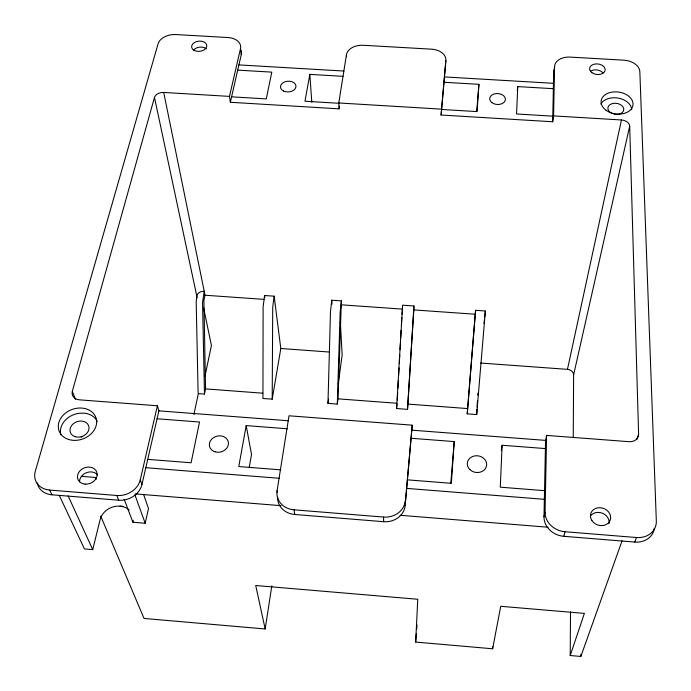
<?xml version="1.0" encoding="UTF-8"?>
<svg xmlns="http://www.w3.org/2000/svg" width="691" height="691" viewBox="0 0 691 691"><rect width="100%" height="100%" fill="white"/><g stroke="black" fill="none" stroke-linecap="round" stroke-linejoin="round"><path stroke-width="1.04" d="M570.516 611.889L570.213 655.526L580.846 656.45L580.846 654.299M573.245 437.394L573.616 374.885L629.691 126.168A8.145 5.675 8.1 0 0 621.451 119.975L553.586 115.898L552.688 121.771L441.091 115.017L445.868 60.454A15.383 10.503 1.1 0 0 431.573 49.173L363.216 45.269A15.323 10.434 -1.2 0 0 346.459 54.719L338.78 102.968L339.048 108.85L230.336 102.277L229.481 96.394L240.511 48.603A15.271 10.253 -5.6 0 0 227.935 37.53L175.816 34.55A15.28 10.166 -7.1 0 0 158.066 43.844L35.284 471.409A20.246 16.411 -22.9 0 0 49.666 490.066L51.937 494.799L118.653 500.206A19.961 16.636 -20.6 0 0 141.94 484.59L158.887 410.851L157.401 405.772L79.361 399.83A9.605 7.601 -18.2 0 1 72.33 391.322L154.473 97.44A7.929 5.45 -8.1 0 1 163.707 92.439L229.481 96.394M654.17 528.442L653.962 530.273A20.566 17.439 21.7 0 1 634.77 542.064L563.813 536.311A20.246 17.534 17.2 0 1 543.998 516.833L545.57 440.383L546.607 435.408L629.095 441.687A9.838 8.059 16.6 0 0 638.605 434.198L629.691 126.168M552.688 121.771L553.681 72.676L554.562 66.733A15.599 10.572 5.7 0 1 570.205 57.103L623.904 60.177A15.72 10.581 7.3 0 1 639.84 71.648L656.329 521.074A20.704 17.525 21.5 0 1 636.48 537.52L634.77 542.064M543.998 516.833L545.061 512.178L546.607 435.408M553.586 115.898L554.562 66.733M277.652 497.295A19.711 17.292 -9 0 0 294.72 514.484L383.626 521.696A19.745 17.5 0 0 0 405.107 505.691L412.216 425.172L289.011 415.792L277.082 490.748L277.385 492.64M413.814 309.913L413.926 305.983L402.594 305.189L396.574 408.536L407.535 409.357L413.814 309.913L475.209 314.232L475.598 310.302L485.367 310.993L476.678 414.574L467.228 413.857L475.209 314.232M405.107 505.691L412.216 425.172M338.003 398.845L341.38 300.896L331.749 300.214L330.488 311.589L327.975 403.363L337.303 404.071L338.003 398.845L397.1 403.276M100.722 516.117L144.039 618.445L265.171 628.983L255.713 585.51L417.761 599.261L415.662 642.077L492.64 648.78L492.735 646.629M545.406 448.58L502.107 445.254L500.284 487.181L544.534 490.67M553.361 88.69L517.749 86.6L516.557 113.972L552.8 116.157M407.535 409.357L413.926 305.983M441.091 115.017L445.868 60.454M397.282 400.063L397.696 392.557M397.93 388.264L398.344 380.758M398.638 375.394L399.053 367.888M399.286 363.596L399.761 355.019M400.054 349.655L400.409 343.22M400.702 337.856L401.117 330.35M401.411 324.986L401.825 317.48M476.678 414.574L476.997 409.193M477.118 407.042L477.49 400.599M477.809 395.217L477.93 393.075M475.598 310.302L467.228 413.857M450.843 482.949L454.22 441.584L411.318 438.284M454.22 441.584L451.335 483.311L407.491 479.856M444.106 82.272L478.923 84.319L477.04 111.596L441.601 109.463M415.662 642.077L416.353 633.543M416.699 629.276L417.044 625.001M476.747 111.096L478.923 84.319M396.574 408.536L396.997 404.33M401.998 314.267L402.533 309.119L341.587 304.835M484.002 323.457L484.348 320.261M484.702 317.057L485.367 310.993M517.257 90.884L517.749 86.6M338.193 384.351L342.157 354.941L340.335 321.902M341.38 300.896L340.153 312.272L337.303 404.071M327.975 403.363L328.57 399.122M501.312 450.523L502.107 445.254M265.171 628.983L271.822 585.83M339.048 108.85L339.48 106.094M272.211 399.165L280.805 348.497L274.154 296.18L264.584 295.506L263.116 306.83L262.943 398.465L272.211 399.165L272.712 307.504L274.154 296.18M249.296 467.047L251.515 454.419L246.186 425.604L287.326 428.765M246.186 425.604L238.775 466.546L280.822 469.863M343.107 76.33L309.836 74.369L304.964 101.24L338.858 103.279M492.64 648.78L500.725 606.301L584.387 613.392L570.213 655.526M204.476 394.06L202.541 302.546L204.216 291.274A6.487 5.044 -9.9 0 0 196.754 295.886L196.192 302.097L198.075 391.037L198.334 393.594L204.476 394.06L205.538 388.895L203.914 300.283L205.02 295.23L163.707 92.439M204.916 376.552L211.42 345.414L203.543 307.616M193.903 414.643L198.334 393.594M573.616 374.885A6.245 5.053 11.2 0 0 567.458 369.357L621.451 119.975M124.147 499.196L132.888 522.241L145.188 523.251L148.496 508.49L143.555 494.359M230.336 102.277L241.28 54.554A15.193 10.244 -5.6 0 0 240.874 50.141M141.94 484.59L140.282 479.804L157.401 405.772M59.305 495.456L84.432 548.922L92.724 549.621L100.152 519.546A17.128 14.451 -23 0 1 112.443 507.099A17.128 14.451 -23 0 1 129.208 510.001M563.813 536.311L565.022 531.742A20.385 17.612 17 0 1 545.061 512.178M636.921 439.329L638.605 434.198M580.846 656.45L622.081 540.777M238.905 64.902L343.945 71.052M444.598 76.943L553.465 83.317M237.713 70.128L271.805 72.132L266.277 98.908L231.58 96.826M338.78 102.968L441.376 109.143M205.02 295.23L264.057 299.384M280.805 348.497L329.737 352.065M480.746 363.051L567.458 369.357M205.538 388.895L262.787 393.196M408.044 404.097L467.557 408.571M158.887 410.851L288.579 420.759M412.061 430.191L545.57 440.383M157.073 418.763L199.518 422.02L191.096 462.78L147.736 459.36M145.827 467.695L279.475 478.302M406.705 488.39L544.361 499.317M81.616 476.358L95.375 477.455L96.17 479.407M135.263 493.901L281.09 505.674M400.115 515.279L548.084 527.224M49.666 490.066L116.831 495.499A20.091 16.705 -20.4 0 0 140.282 479.804M277.082 490.748A19.849 17.37 -8.9 0 0 294.081 509.828L383.591 517.067A19.884 17.577 0 0 0 405.22 500.992M565.022 531.742L636.48 537.52M120.018 506.175L123.067 506.425M68.159 495.957L92.724 549.621M72.33 391.322L75.483 399.346M116.831 495.499L118.653 500.206M134.918 494.851L145.188 523.251M154.473 97.44L197.177 297.856M264.584 295.506L264.86 297.484M294.081 509.828L294.72 514.484M240.511 48.603L241.28 54.554M309.836 74.369L311.788 102.242M331.749 300.214L332 304.161M346.459 54.719L346.528 56.705M383.591 517.067L383.626 521.696M79.534 481.826A10.02 8.24 -21.9 0 1 86.444 472.679A10.02 8.24 -21.9 0 1 97.595 474.924M133.19 520.288A17.128 14.451 -23 0 1 132.888 522.241M81.158 437.161A9.544 7.731 -20.3 0 1 82.67 436.47M51.937 494.799A20.117 16.342 -23.1 0 1 37.228 482.819M60.877 434.889A19.46 15.634 -19.9 0 1 78.886 413.304L83.801 413.132A19.46 15.634 -19.9 0 1 97.267 421.363M193.333 50.426A7.601 5.096 -6.4 0 1 206.376 48.862M445.505 64.574A15.306 10.486 1.1 0 1 445.565 66.405M611.932 113.376A7.981 5.511 7.6 0 1 611.19 104.004A7.981 5.511 7.6 0 1 623.628 108.332A7.981 5.511 7.6 0 1 613.867 114.05M590.382 516.125A10.201 8.75 19.6 0 1 602.466 513.223A10.201 8.75 19.6 0 1 609.004 523.597M600.868 104.134A15.962 11.021 7.6 0 1 618.367 98.122A15.962 11.021 7.6 0 1 631.712 109.748M590.77 71.087A7.791 5.286 6.6 0 1 602.958 72.892M553.681 72.676A15.522 10.555 5.7 0 1 554.268 69.981M85.14 484.123A10.08 8.275 -21.8 0 0 96.723 471.988A10.08 8.275 -21.8 0 0 80.07 470.718A10.08 8.275 -21.8 0 0 85.14 484.123M214.97 451.767A9.639 8.119 -13.2 0 0 228.427 442.611A9.639 8.119 -13.2 0 0 213.32 437.774A9.639 8.119 -13.2 0 0 214.97 451.767M75.034 436.669A9.734 7.817 -19.9 0 0 89.018 427.677A9.734 7.817 -19.9 0 0 74.429 422.927A9.734 7.817 -19.9 0 0 75.034 436.669M283.509 90.996A7.748 5.373 -3.8 0 0 295.903 87.006A7.748 5.373 -3.8 0 0 285.262 81.702A7.748 5.373 -3.8 0 0 283.509 90.996M68.539 439.441A19.59 15.694 -19.7 0 0 96.636 421.285A19.59 15.694 -19.7 0 0 67.217 411.862A19.59 15.694 -19.7 0 0 68.539 439.441M194.326 50.469A7.636 5.105 -6.4 0 0 206.704 46.651A7.636 5.105 -6.4 0 0 196.581 41.59A7.636 5.105 -6.4 0 0 194.326 50.469M591.911 72.667A7.826 5.286 6.5 0 0 604.927 71.009A7.826 5.286 6.5 0 0 595.288 63.978A7.826 5.286 6.5 0 0 591.911 72.667M591.841 520.444A10.27 8.784 19.4 0 0 609.358 521.791A10.27 8.784 19.4 0 0 600.436 507.73A10.27 8.784 19.4 0 0 591.841 520.444M606.016 110.223A16.048 11.039 7.6 0 0 632.585 106.699A16.048 11.039 7.6 0 0 612.606 92.024A16.048 11.039 7.6 0 0 606.016 110.223M469.82 469.543A9.717 8.37 8 0 0 486.214 466.995A9.717 8.37 8 0 0 474.881 455.87A9.717 8.37 8 0 0 469.82 469.543M491.819 102.57A7.851 5.476 3.6 0 0 505.052 100.869A7.851 5.476 3.6 0 0 495.801 93.622A7.851 5.476 3.6 0 0 491.819 102.57"/></g></svg>
